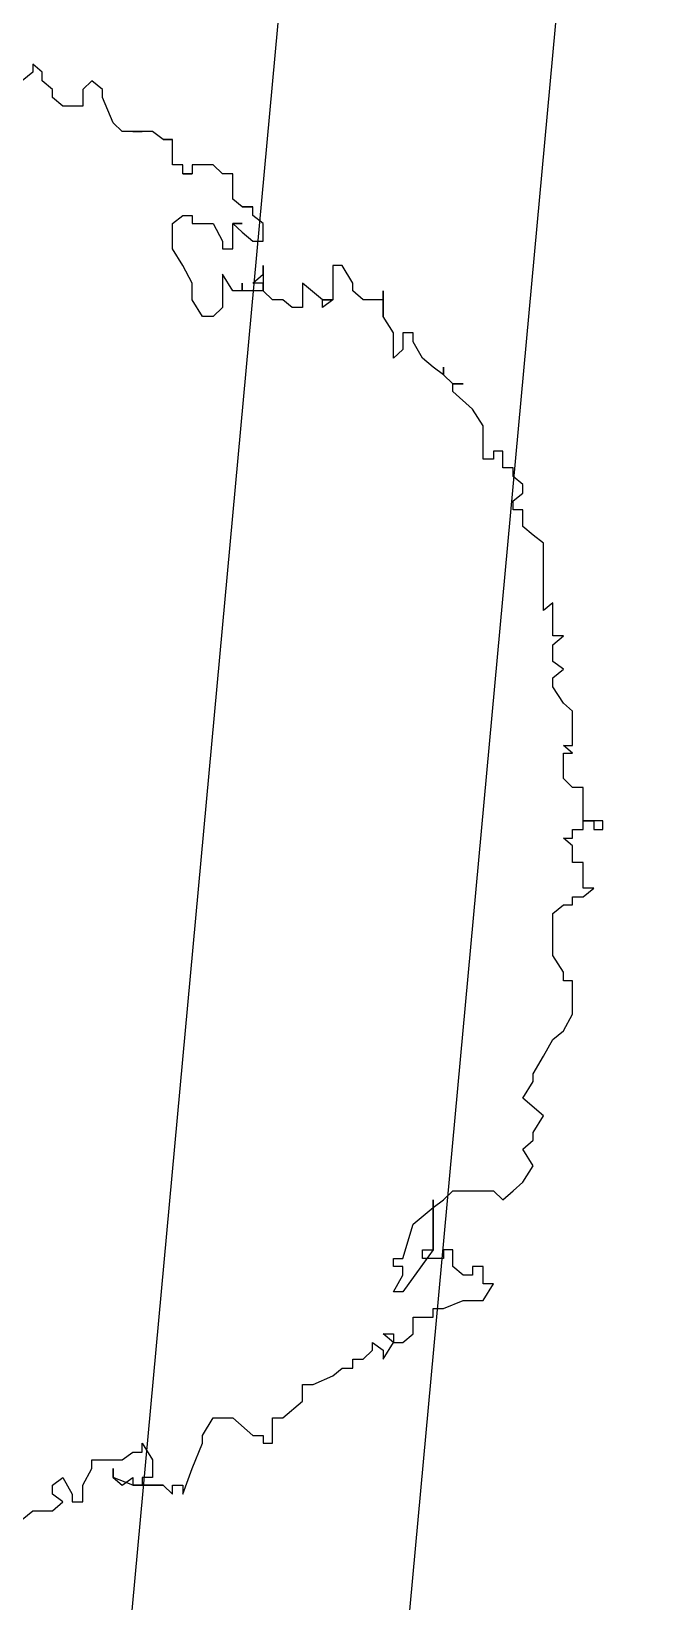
# Model space of a CAD drawing. Extents: x -30 to 1202, y 231 to 898.
# Drawn here: x 437.225 to 439.063, y 402.034 to 406.578 of the extents above; entities that cross this region are included whole.
import ezdxf

# ---------------------------------------------------------------- set-up
doc = ezdxf.new("R2010")
doc.units = 0
doc.header["$LTSCALE"] = 0.04
doc.layers.get('0').update_dxf_attribs({"linetype": 'CONTINUOUS'})
for name, color, linetype in [('CONTORXXNP----00', 255, 'CONTINUOUS'), ('PISO', 1, 'CONTINUOUS'), ('PISOS', 1, 'CONTINUOUS')]:
    doc.layers.add(name, color=color, linetype=linetype)
doc.styles.get("Standard").update_dxf_attribs({"font": 'romans.shx'})

# ---------------------------------------------------------------- blocks, each defined once
blk = doc.blocks.new('ARB3')
at = {"color": 0}
for p, q in [((0.0136, 0.4913), (0.0078, 0.4913)), ((0.0078, 0.4913), (0.0078, 0.4852)), ((0.0136, 0.4852), (0.0136, 0.4913)), ((0.0078, 0.4782), (-0.0142, 0.4782)), ((-0.0142, 0.4782), (-0.0142, 0.4713)), ((0.0078, 0.4852), (0.0078, 0.4782)), ((0.0078, 0.4782), (0.0078, 0.4852)), ((0.0078, 0.4852), (0.0136, 0.4852)), ((0.0078, 0.4852), (0.0136, 0.4852)), ((0.0136, 0.4782), (0.0078, 0.4782)), ((0.0136, 0.4713), (0.0136, 0.4782)), ((0.0523, 0.4782), (0.0355, 0.4782)), ((0.0355, 0.4782), (0.0355, 0.4713)), ((0.0581, 0.4782), (0.0523, 0.4852)), ((0.0523, 0.4852), (0.0523, 0.4782)), ((0.0581, 0.4713), (0.0581, 0.4782)), ((-0.0646, 0.4713), (-0.0698, 0.4652)), ((-0.042, 0.4713), (-0.0646, 0.4713)), ((-0.0368, 0.4713), (-0.042, 0.4652)), ((-0.042, 0.4652), (-0.042, 0.4713)), ((-0.0368, 0.4652), (-0.0368, 0.4713)), ((-0.0142, 0.4713), (-0.02, 0.4652)), ((0.0194, 0.4713), (0.0136, 0.4713)), ((0.0245, 0.4713), (0.0194, 0.4652)), ((0.0194, 0.4652), (0.0194, 0.4713)), ((0.0355, 0.4713), (0.0245, 0.4713)), ((0.0633, 0.4713), (0.0581, 0.4713)), ((0.0633, 0.4652), (0.0633, 0.4713)), ((0.1356, 0.4713), (0.1137, 0.4713)), ((0.1137, 0.4713), (0.1137, 0.4652)), ((0.1466, 0.4652), (0.1356, 0.4713)), ((-0.1143, 0.4583), (-0.1363, 0.4583)), ((-0.1363, 0.4583), (-0.1311, 0.4521)), ((-0.1085, 0.4583), (-0.1143, 0.4652)), ((-0.1143, 0.4652), (-0.1143, 0.4583)), ((-0.0975, 0.4583), (-0.1085, 0.4583)), ((-0.0924, 0.4652), (-0.0975, 0.4583)), ((-0.0866, 0.4583), (-0.0924, 0.4652)), ((-0.0807, 0.4583), (-0.0866, 0.4583)), ((-0.0698, 0.4652), (-0.0807, 0.4583)), ((-0.02, 0.4652), (-0.0368, 0.4652)), ((0.0691, 0.4583), (0.0633, 0.4652)), ((0.0969, 0.4583), (0.0691, 0.4583)), ((0.1079, 0.4652), (0.0969, 0.4583)), ((0.1137, 0.4652), (0.1079, 0.4652)), ((0.1524, 0.4583), (0.1466, 0.4652)), ((0.1634, 0.4521), (0.1524, 0.4583)), ((-0.1757, 0.4521), (-0.1809, 0.4452)), ((-0.1311, 0.4521), (-0.1757, 0.4521)), ((0.175, 0.4452), (0.1634, 0.4521)), ((0.2028, 0.4521), (0.1912, 0.4383)), ((0.2138, 0.4452), (0.2028, 0.4521)), ((-0.2144, 0.4383), (-0.2196, 0.4321)), ((-0.2086, 0.4383), (-0.2144, 0.4383)), ((-0.2035, 0.4321), (-0.2086, 0.4383)), ((-0.1867, 0.4383), (-0.1976, 0.4383)), ((-0.1976, 0.4383), (-0.1976, 0.4321)), ((-0.1809, 0.4452), (-0.1867, 0.4383)), ((0.1802, 0.4452), (0.175, 0.4452)), ((0.1912, 0.4383), (0.1802, 0.4452)), ((0.219, 0.4452), (0.2138, 0.4452)), ((0.2248, 0.4383), (0.219, 0.4452)), ((0.2358, 0.4452), (0.2248, 0.4383)), ((0.2467, 0.4383), (0.2358, 0.4452)), ((0.2525, 0.4321), (0.2467, 0.4383)), ((-0.2196, 0.4321), (-0.2254, 0.4321)), ((-0.2254, 0.4321), (-0.2254, 0.4252)), ((-0.1976, 0.4321), (-0.2035, 0.4321)), ((0.2584, 0.4252), (0.2525, 0.4321)), ((-0.2254, 0.4252), (-0.2364, 0.4252)), ((-0.2364, 0.4252), (-0.2364, 0.419)), ((-0.2364, 0.419), (-0.2312, 0.419)), ((-0.2312, 0.419), (-0.2312, 0.4121)), ((0.2525, 0.419), (0.2584, 0.4252)), ((0.2525, 0.3921), (0.2525, 0.419)), ((0.3249, 0.4121), (0.3139, 0.419)), ((0.3139, 0.419), (0.3139, 0.4121)), ((-0.2642, 0.4052), (-0.2758, 0.3921)), ((-0.2532, 0.4121), (-0.2642, 0.4052)), ((-0.2312, 0.4121), (-0.2532, 0.4121)), ((0.3139, 0.4121), (0.3023, 0.4121)), ((0.3023, 0.4121), (0.3023, 0.4052)), ((0.3023, 0.4052), (0.3081, 0.4052)), ((0.3081, 0.4052), (0.3081, 0.399)), ((0.3249, 0.399), (0.3249, 0.4121)), ((-0.281, 0.3921), (-0.281, 0.399)), ((-0.281, 0.399), (-0.281, 0.3921)), ((0.3081, 0.399), (0.3023, 0.3921)), ((0.3301, 0.386), (0.3249, 0.399)), ((-0.2868, 0.386), (-0.2919, 0.386)), ((-0.2919, 0.386), (-0.2868, 0.386)), ((-0.2868, 0.386), (-0.2919, 0.3791)), ((-0.281, 0.3921), (-0.2868, 0.386)), ((-0.2758, 0.3921), (-0.281, 0.3921)), ((0.2584, 0.386), (0.2525, 0.3921)), ((0.2635, 0.3791), (0.2584, 0.386)), ((0.3023, 0.3921), (0.2913, 0.3921)), ((0.2913, 0.3921), (0.2913, 0.386)), ((0.2913, 0.386), (0.2971, 0.386)), ((0.2971, 0.386), (0.2971, 0.3721)), ((0.3301, 0.3791), (0.3301, 0.386)), ((-0.2919, 0.3791), (-0.2978, 0.3721)), ((0.2913, 0.3791), (0.2584, 0.3791)), ((0.2584, 0.3791), (0.2913, 0.3791)), ((0.2745, 0.366), (0.2635, 0.3791)), ((0.2913, 0.3721), (0.2913, 0.3791)), ((0.2913, 0.3791), (0.3191, 0.3591)), ((0.3359, 0.3791), (0.3301, 0.3791)), ((0.3359, 0.366), (0.3359, 0.3791)), ((-0.3087, 0.366), (-0.3146, 0.366)), ((-0.3146, 0.366), (-0.3146, 0.3591)), ((-0.2978, 0.3721), (-0.3087, 0.366)), ((0.2971, 0.3591), (0.2745, 0.366)), ((0.2971, 0.3721), (0.2913, 0.3721)), ((0.3468, 0.366), (0.3359, 0.366)), ((0.3527, 0.3591), (0.3468, 0.366)), ((-0.3146, 0.3529), (-0.3255, 0.346)), ((-0.3146, 0.3591), (-0.3036, 0.3591)), ((-0.2978, 0.3529), (-0.3146, 0.3529)), ((-0.3036, 0.3591), (-0.2978, 0.3529)), ((0.2971, 0.3529), (0.2971, 0.3591)), ((0.3023, 0.3529), (0.2971, 0.3529)), ((0.3081, 0.3591), (0.3023, 0.3591)), ((0.3023, 0.3591), (0.3023, 0.3529)), ((0.3191, 0.3529), (0.3081, 0.3591)), ((0.3191, 0.3591), (0.3191, 0.3529)), ((0.3527, 0.3529), (0.3468, 0.346)), ((0.3468, 0.346), (0.3468, 0.3529)), ((0.3468, 0.3529), (0.3527, 0.3529)), ((0.3527, 0.3529), (0.3527, 0.3591)), ((0.3636, 0.346), (0.3527, 0.3529)), ((-0.3255, 0.346), (-0.3423, 0.346)), ((-0.3423, 0.346), (-0.3365, 0.346)), ((-0.3365, 0.346), (-0.3365, 0.3329)), ((0.3527, 0.3391), (0.3578, 0.346)), ((0.3578, 0.346), (0.3636, 0.346)), ((-0.3365, 0.3329), (-0.3423, 0.326)), ((0.3578, 0.3391), (0.3527, 0.3391)), ((0.3636, 0.3329), (0.3578, 0.3391)), ((0.3636, 0.326), (0.3636, 0.3329)), ((-0.3475, 0.326), (-0.3591, 0.3191)), ((-0.3423, 0.326), (-0.3475, 0.326)), ((0.3695, 0.326), (0.3636, 0.326)), ((0.3695, 0.3191), (0.3695, 0.326)), ((-0.3591, 0.3191), (-0.3591, 0.3129)), ((-0.3591, 0.3129), (-0.3365, 0.3129)), ((-0.3365, 0.3129), (-0.3365, 0.306)), ((-0.3365, 0.306), (-0.3365, 0.3129)), ((-0.3365, 0.3129), (-0.3313, 0.306)), ((0.3746, 0.3129), (0.3695, 0.3191)), ((0.3804, 0.2998), (0.3746, 0.3129)), ((-0.3365, 0.306), (-0.3475, 0.2929)), ((-0.3313, 0.306), (-0.3365, 0.306)), ((-0.3475, 0.2929), (-0.3313, 0.2929)), ((-0.3313, 0.2929), (-0.3313, 0.286)), ((0.3804, 0.2929), (0.3804, 0.2998)), ((0.3914, 0.2929), (0.3804, 0.2929)), ((0.4024, 0.2799), (0.3914, 0.2929)), ((-0.3313, 0.286), (-0.3365, 0.2799)), ((-0.3365, 0.2729), (-0.3423, 0.2668)), ((-0.3365, 0.2799), (-0.3365, 0.2729)), ((0.4024, 0.2729), (0.4024, 0.2799)), ((0.4192, 0.2729), (0.4024, 0.2729)), ((0.4192, 0.2668), (0.4192, 0.2729)), ((-0.3921, 0.2599), (-0.3979, 0.2599)), ((-0.3979, 0.2599), (-0.3979, 0.2529)), ((-0.3979, 0.2529), (-0.3979, 0.2599)), ((-0.3979, 0.2599), (-0.3979, 0.2529)), ((-0.3869, 0.2668), (-0.3921, 0.2599)), ((-0.3753, 0.2668), (-0.3869, 0.2668)), ((-0.3811, 0.2529), (-0.3753, 0.2599)), ((-0.3753, 0.2599), (-0.3753, 0.2668)), ((-0.3533, 0.2668), (-0.3591, 0.2668)), ((-0.3591, 0.2668), (-0.3423, 0.2668)), ((-0.3475, 0.2599), (-0.3533, 0.2668)), ((-0.3423, 0.2668), (-0.3475, 0.2668)), ((-0.3475, 0.2668), (-0.3475, 0.2599)), ((-0.3423, 0.2668), (-0.3423, 0.2529)), ((0.4024, 0.2468), (0.414, 0.2599)), ((0.414, 0.2599), (0.414, 0.2668)), ((0.414, 0.2668), (0.4192, 0.2668)), ((-0.3979, 0.2529), (-0.403, 0.2468)), ((-0.3869, 0.2468), (-0.3869, 0.2529)), ((-0.3869, 0.2529), (-0.3869, 0.2468)), ((-0.3869, 0.2468), (-0.3811, 0.2529)), ((-0.3423, 0.2529), (-0.3475, 0.2529)), ((-0.3475, 0.2529), (-0.3423, 0.2529)), ((-0.3423, 0.2529), (-0.3423, 0.2468)), ((-0.4198, 0.2399), (-0.4256, 0.2337)), ((-0.403, 0.2468), (-0.4198, 0.2468)), ((-0.4198, 0.2468), (-0.4198, 0.2399)), ((-0.3701, 0.2468), (-0.3869, 0.2468)), ((-0.3869, 0.2337), (-0.3753, 0.2399)), ((-0.3753, 0.2399), (-0.3701, 0.2399)), ((-0.3701, 0.2399), (-0.3701, 0.2468)), ((-0.3423, 0.2468), (-0.3533, 0.2399)), ((-0.3533, 0.2399), (-0.3313, 0.2399)), ((-0.3313, 0.2399), (-0.3255, 0.2337)), ((0.4024, 0.2337), (0.4024, 0.2468)), ((-0.4256, 0.2337), (-0.4256, 0.2199)), ((-0.3869, 0.2199), (-0.3869, 0.2337)), ((-0.3255, 0.2337), (-0.3255, 0.2268)), ((0.414, 0.2268), (0.4024, 0.2337)), ((-0.4256, 0.2199), (-0.4198, 0.2199)), ((-0.4198, 0.2199), (-0.4198, 0.2137)), ((-0.4198, 0.2137), (-0.4198, 0.2199)), ((-0.4198, 0.2199), (-0.4198, 0.2137)), ((-0.3921, 0.2137), (-0.3921, 0.2199)), ((-0.3921, 0.2199), (-0.3869, 0.2199)), ((-0.3475, 0.2199), (-0.3591, 0.2137)), ((-0.3365, 0.2199), (-0.3475, 0.2199)), ((-0.3255, 0.2268), (-0.3365, 0.2199)), ((0.4192, 0.2268), (0.414, 0.2268)), ((0.436, 0.2199), (0.4192, 0.2268)), ((0.4528, 0.2137), (0.436, 0.2199)), ((-0.4198, 0.2137), (-0.4256, 0.2137)), ((-0.4256, 0.2137), (-0.4256, 0.2068)), ((-0.3869, 0.2068), (-0.3921, 0.2137)), ((-0.3591, 0.2137), (-0.3701, 0.2068)), ((0.447, 0.2068), (0.447, 0.2137)), ((0.447, 0.2137), (0.4528, 0.2137)), ((-0.4424, 0.2007), (-0.4476, 0.1937)), ((-0.4256, 0.2068), (-0.4424, 0.2068)), ((-0.4424, 0.2068), (-0.4424, 0.2007)), ((-0.4424, 0.2007), (-0.4424, 0.2068)), ((-0.4424, 0.2068), (-0.4424, 0.2007)), ((-0.3701, 0.2068), (-0.3869, 0.2068)), ((0.447, 0.2007), (0.4528, 0.2068)), ((0.4528, 0.2068), (0.447, 0.2068)), ((0.447, 0.1807), (0.447, 0.2007)), ((-0.4476, 0.1937), (-0.4476, 0.1807)), ((-0.4476, 0.1807), (-0.4476, 0.1868)), ((-0.4476, 0.1868), (-0.4476, 0.1737)), ((0.4192, 0.1868), (0.4302, 0.1937)), ((0.425, 0.1868), (0.4192, 0.1868)), ((0.425, 0.1807), (0.425, 0.1868)), ((0.4302, 0.1937), (0.4418, 0.1937)), ((0.4418, 0.1937), (0.4418, 0.1868)), ((0.4418, 0.1868), (0.447, 0.1868)), ((0.447, 0.1868), (0.447, 0.1807)), ((0.4302, 0.1737), (0.425, 0.1807)), ((0.447, 0.1807), (0.4418, 0.1676)), ((0.447, 0.1737), (0.4418, 0.1807)), ((0.4418, 0.1807), (0.447, 0.1807)), ((-0.4534, 0.1676), (-0.4702, 0.1607)), ((-0.4476, 0.1737), (-0.4534, 0.1676)), ((0.4302, 0.1537), (0.4302, 0.1737)), ((0.4418, 0.1676), (0.436, 0.1676)), ((0.436, 0.1676), (0.4418, 0.1676)), ((0.4418, 0.1676), (0.447, 0.1737)), ((-0.4754, 0.1607), (-0.4812, 0.1537)), ((-0.4702, 0.1607), (-0.4754, 0.1607)), ((-0.4812, 0.1537), (-0.4754, 0.1476)), ((-0.4754, 0.1476), (-0.4644, 0.1476)), ((-0.4644, 0.1476), (-0.4644, 0.1345)), ((0.436, 0.1537), (0.4302, 0.1537)), ((0.447, 0.1476), (0.436, 0.1537)), ((0.4579, 0.1476), (0.447, 0.1476)), ((0.4579, 0.1407), (0.4579, 0.1476)), ((0.4418, 0.1345), (0.4528, 0.1407)), ((0.4528, 0.1407), (0.4579, 0.1407)), ((-0.4754, 0.1276), (-0.4812, 0.1207)), ((-0.4702, 0.1276), (-0.4754, 0.1276)), ((-0.4644, 0.1345), (-0.4702, 0.1276)), ((0.447, 0.1276), (0.4418, 0.1345)), ((0.4528, 0.1276), (0.447, 0.1276)), ((0.4579, 0.1345), (0.4528, 0.1276)), ((0.4638, 0.1276), (0.4579, 0.1345)), ((0.4638, 0.1145), (0.4638, 0.1276)), ((-0.487, 0.1207), (-0.4922, 0.1145)), ((-0.4922, 0.1145), (-0.487, 0.1145)), ((-0.4812, 0.1207), (-0.487, 0.1207)), ((-0.487, 0.1145), (-0.4812, 0.1076)), ((0.4696, 0.1076), (0.4638, 0.1145))]:
    blk.add_line(p, q, dxfattribs=at)
at = {"layer": 'CONTORXXNP----00'}
for p, q in [((-0.0142, 0.4782), (-0.0142, 0.4713)), ((0.0078, 0.4782), (-0.0142, 0.4782)), ((0.0136, 0.4782), (0.0078, 0.4782)), ((0.0136, 0.4713), (0.0136, 0.4782)), ((0.0355, 0.4782), (0.0355, 0.4713)), ((0.0523, 0.4782), (0.0355, 0.4782)), ((0.0523, 0.4852), (0.0523, 0.4782)), ((0.0581, 0.4782), (0.0523, 0.4852)), ((0.0581, 0.4713), (0.0581, 0.4782)), ((-0.0646, 0.4713), (-0.0698, 0.4652)), ((-0.042, 0.4713), (-0.0646, 0.4713)), ((-0.042, 0.4652), (-0.042, 0.4713)), ((-0.0368, 0.4713), (-0.042, 0.4652)), ((-0.0368, 0.4652), (-0.0368, 0.4713)), ((-0.0142, 0.4713), (-0.02, 0.4652)), ((0.0194, 0.4713), (0.0136, 0.4713)), ((0.0194, 0.4652), (0.0194, 0.4713)), ((0.0245, 0.4713), (0.0194, 0.4652)), ((0.0355, 0.4713), (0.0245, 0.4713)), ((0.0633, 0.4713), (0.0581, 0.4713)), ((0.0633, 0.4652), (0.0633, 0.4713)), ((0.1137, 0.4713), (0.1137, 0.4652)), ((0.1356, 0.4713), (0.1137, 0.4713)), ((0.1466, 0.4652), (0.1356, 0.4713)), ((-0.1363, 0.4583), (-0.1311, 0.4521)), ((-0.1143, 0.4583), (-0.1363, 0.4583)), ((-0.1143, 0.4652), (-0.1143, 0.4583)), ((-0.1085, 0.4583), (-0.1143, 0.4652)), ((-0.0975, 0.4583), (-0.1085, 0.4583)), ((-0.0924, 0.4652), (-0.0975, 0.4583)), ((-0.0866, 0.4583), (-0.0924, 0.4652)), ((-0.0807, 0.4583), (-0.0866, 0.4583)), ((-0.0698, 0.4652), (-0.0807, 0.4583)), ((-0.02, 0.4652), (-0.0368, 0.4652)), ((0.0691, 0.4583), (0.0633, 0.4652)), ((0.0969, 0.4583), (0.0691, 0.4583)), ((0.1079, 0.4652), (0.0969, 0.4583)), ((0.1137, 0.4652), (0.1079, 0.4652)), ((0.1524, 0.4583), (0.1466, 0.4652)), ((0.1634, 0.4521), (0.1524, 0.4583)), ((-0.1757, 0.4521), (-0.1809, 0.4452)), ((-0.1311, 0.4521), (-0.1757, 0.4521)), ((0.175, 0.4452), (0.1634, 0.4521)), ((0.2028, 0.4521), (0.1912, 0.4383)), ((0.2138, 0.4452), (0.2028, 0.4521)), ((-0.2144, 0.4383), (-0.2196, 0.4321)), ((-0.2086, 0.4383), (-0.2144, 0.4383)), ((-0.2035, 0.4321), (-0.2086, 0.4383)), ((-0.1976, 0.4383), (-0.1976, 0.4321)), ((-0.1867, 0.4383), (-0.1976, 0.4383)), ((-0.1809, 0.4452), (-0.1867, 0.4383)), ((0.1802, 0.4452), (0.175, 0.4452)), ((0.1912, 0.4383), (0.1802, 0.4452)), ((0.219, 0.4452), (0.2138, 0.4452)), ((0.2248, 0.4383), (0.219, 0.4452)), ((0.2358, 0.4452), (0.2248, 0.4383)), ((0.2467, 0.4383), (0.2358, 0.4452)), ((0.2525, 0.4321), (0.2467, 0.4383)), ((-0.2254, 0.4321), (-0.2254, 0.4252)), ((-0.2196, 0.4321), (-0.2254, 0.4321)), ((-0.1976, 0.4321), (-0.2035, 0.4321)), ((0.2584, 0.4252), (0.2525, 0.4321)), ((-0.2364, 0.4252), (-0.2364, 0.419)), ((-0.2254, 0.4252), (-0.2364, 0.4252)), ((-0.2364, 0.419), (-0.2312, 0.419)), ((-0.2312, 0.419), (-0.2312, 0.4121)), ((0.2525, 0.419), (0.2584, 0.4252)), ((0.2525, 0.3921), (0.2525, 0.419)), ((0.3139, 0.419), (0.3139, 0.4121)), ((0.3249, 0.4121), (0.3139, 0.419)), ((-0.2642, 0.4052), (-0.2758, 0.3921)), ((-0.2532, 0.4121), (-0.2642, 0.4052)), ((-0.2312, 0.4121), (-0.2532, 0.4121)), ((0.3023, 0.4121), (0.3023, 0.4052)), ((0.3139, 0.4121), (0.3023, 0.4121)), ((0.3023, 0.4052), (0.3081, 0.4052)), ((0.3081, 0.4052), (0.3081, 0.399)), ((0.3249, 0.399), (0.3249, 0.4121)), ((0.3081, 0.399), (0.3023, 0.3921)), ((0.3301, 0.386), (0.3249, 0.399)), ((-0.2868, 0.386), (-0.2919, 0.3791)), ((-0.281, 0.3921), (-0.2868, 0.386)), ((-0.2758, 0.3921), (-0.281, 0.3921)), ((0.2584, 0.386), (0.2525, 0.3921)), ((0.2635, 0.3791), (0.2584, 0.386)), ((0.2913, 0.3921), (0.2913, 0.386)), ((0.3023, 0.3921), (0.2913, 0.3921)), ((0.2913, 0.386), (0.2971, 0.386)), ((0.2971, 0.386), (0.2971, 0.3749)), ((0.3301, 0.3791), (0.3301, 0.386)), ((-0.2919, 0.3791), (-0.2978, 0.3721)), ((0.2745, 0.366), (0.2635, 0.3791)), ((0.2971, 0.3749), (0.3191, 0.3591)), ((0.3359, 0.3791), (0.3301, 0.3791)), ((0.3359, 0.366), (0.3359, 0.3791)), ((-0.3146, 0.366), (-0.3146, 0.3591)), ((-0.3087, 0.366), (-0.3146, 0.366)), ((-0.2978, 0.3721), (-0.3087, 0.366)), ((0.2971, 0.3591), (0.2745, 0.366)), ((0.3468, 0.366), (0.3359, 0.366)), ((0.3527, 0.3591), (0.3468, 0.366)), ((-0.3146, 0.3529), (-0.3255, 0.346)), ((-0.3146, 0.3591), (-0.3036, 0.3591)), ((-0.2978, 0.3529), (-0.3146, 0.3529)), ((-0.3036, 0.3591), (-0.2978, 0.3529)), ((0.2971, 0.3529), (0.2971, 0.3591)), ((0.3023, 0.3529), (0.2971, 0.3529)), ((0.3023, 0.3591), (0.3023, 0.3529)), ((0.3081, 0.3591), (0.3023, 0.3591)), ((0.3191, 0.3529), (0.3081, 0.3591)), ((0.3191, 0.3591), (0.3191, 0.3529)), ((0.3527, 0.3529), (0.3527, 0.3591)), ((0.3636, 0.346), (0.3527, 0.3529)), ((-0.3365, 0.346), (-0.3255, 0.346)), ((-0.3365, 0.346), (-0.3365, 0.3329)), ((0.3527, 0.3391), (0.3578, 0.346)), ((0.3578, 0.346), (0.3636, 0.346)), ((-0.3365, 0.3329), (-0.3423, 0.326)), ((0.3578, 0.3391), (0.3527, 0.3391)), ((0.3636, 0.3329), (0.3578, 0.3391)), ((0.3636, 0.326), (0.3636, 0.3329)), ((-0.3475, 0.326), (-0.3591, 0.3191)), ((-0.3423, 0.326), (-0.3475, 0.326)), ((0.3695, 0.326), (0.3636, 0.326)), ((0.3695, 0.3191), (0.3695, 0.326)), ((-0.3591, 0.3191), (-0.3591, 0.3129)), ((-0.3591, 0.3129), (-0.3365, 0.3129)), ((-0.3365, 0.306), (-0.3365, 0.3129)), ((-0.3365, 0.3129), (-0.3365, 0.306)), ((0.3746, 0.3129), (0.3695, 0.3191)), ((0.3804, 0.2998), (0.3746, 0.3129)), ((-0.3365, 0.306), (-0.3475, 0.2929)), ((-0.3475, 0.2929), (-0.3313, 0.2929)), ((-0.3313, 0.2929), (-0.3313, 0.286)), ((0.3804, 0.2929), (0.3804, 0.2998)), ((0.3914, 0.2929), (0.3804, 0.2929)), ((0.4024, 0.2799), (0.3914, 0.2929)), ((-0.3313, 0.286), (-0.3365, 0.2799)), ((-0.3365, 0.2729), (-0.3423, 0.2668)), ((-0.3365, 0.2799), (-0.3365, 0.2729)), ((0.4024, 0.2729), (0.4024, 0.2799)), ((0.4192, 0.2729), (0.4024, 0.2729)), ((0.4192, 0.2668), (0.4192, 0.2729)), ((-0.3979, 0.2599), (-0.3979, 0.2529)), ((-0.3979, 0.2529), (-0.3979, 0.2599)), ((-0.3979, 0.2599), (-0.3979, 0.2529)), ((-0.3921, 0.2599), (-0.3979, 0.2599)), ((-0.3869, 0.2668), (-0.3921, 0.2599)), ((-0.3753, 0.2668), (-0.3869, 0.2668)), ((-0.3811, 0.2529), (-0.3753, 0.2599)), ((-0.3753, 0.2599), (-0.3753, 0.2668)), ((-0.3423, 0.2668), (-0.3423, 0.2529)), ((0.4024, 0.2468), (0.414, 0.2599)), ((0.414, 0.2668), (0.4192, 0.2668)), ((0.414, 0.2599), (0.414, 0.2668)), ((-0.3979, 0.2529), (-0.403, 0.2468)), ((-0.3869, 0.2468), (-0.3811, 0.2529)), ((-0.3423, 0.2529), (-0.3423, 0.2468)), ((-0.4198, 0.2399), (-0.4256, 0.2337)), ((-0.4198, 0.2468), (-0.4198, 0.2399)), ((-0.403, 0.2468), (-0.4198, 0.2468)), ((-0.3701, 0.2468), (-0.3869, 0.2468)), ((-0.3869, 0.2337), (-0.3753, 0.2399)), ((-0.3753, 0.2399), (-0.3701, 0.2399)), ((-0.3701, 0.2399), (-0.3701, 0.2468)), ((-0.3423, 0.2468), (-0.3533, 0.2399)), ((-0.3533, 0.2399), (-0.3313, 0.2399)), ((-0.3313, 0.2399), (-0.3255, 0.2337)), ((0.4024, 0.2337), (0.4024, 0.2468)), ((-0.4256, 0.2337), (-0.4256, 0.2199)), ((-0.3869, 0.2199), (-0.3869, 0.2337)), ((-0.3255, 0.2337), (-0.3255, 0.2268)), ((0.414, 0.2268), (0.4024, 0.2337)), ((-0.4256, 0.2199), (-0.4198, 0.2199)), ((-0.4198, 0.2199), (-0.4198, 0.2137)), ((-0.4198, 0.2137), (-0.4198, 0.2199)), ((-0.4198, 0.2199), (-0.4198, 0.2137)), ((-0.3921, 0.2199), (-0.3869, 0.2199)), ((-0.3921, 0.2137), (-0.3921, 0.2199)), ((-0.3475, 0.2199), (-0.3591, 0.2137)), ((-0.3365, 0.2199), (-0.3475, 0.2199)), ((-0.3255, 0.2268), (-0.3365, 0.2199)), ((0.4192, 0.2268), (0.414, 0.2268)), ((0.436, 0.2199), (0.4192, 0.2268)), ((0.4528, 0.2137), (0.436, 0.2199)), ((-0.4256, 0.2137), (-0.4256, 0.2068)), ((-0.4198, 0.2137), (-0.4256, 0.2137)), ((-0.3869, 0.2068), (-0.3921, 0.2137)), ((-0.3591, 0.2137), (-0.3701, 0.2068)), ((0.447, 0.2137), (0.4528, 0.2137)), ((0.447, 0.2068), (0.447, 0.2137)), ((-0.4424, 0.2007), (-0.4476, 0.1937)), ((-0.4424, 0.2068), (-0.4424, 0.2007)), ((-0.4424, 0.2007), (-0.4424, 0.2068)), ((-0.4424, 0.2068), (-0.4424, 0.2007)), ((-0.4256, 0.2068), (-0.4424, 0.2068)), ((-0.3701, 0.2068), (-0.3869, 0.2068)), ((0.4528, 0.2068), (0.447, 0.2068)), ((0.447, 0.2007), (0.4528, 0.2068)), ((0.447, 0.2007), (0.447, 0.1868)), ((-0.4476, 0.1937), (-0.4476, 0.1807)), ((-0.4476, 0.1868), (-0.4476, 0.1737)), ((-0.4476, 0.1807), (-0.4476, 0.1868)), ((0.4192, 0.1868), (0.4302, 0.1937)), ((0.425, 0.1868), (0.4192, 0.1868)), ((0.425, 0.1807), (0.425, 0.1868)), ((0.4302, 0.1937), (0.4418, 0.1937)), ((0.4418, 0.1937), (0.4418, 0.1868)), ((0.4418, 0.1868), (0.447, 0.1868)), ((0.4302, 0.1737), (0.425, 0.1807)), ((-0.4534, 0.1676), (-0.4702, 0.1607)), ((-0.4476, 0.1737), (-0.4534, 0.1676)), ((0.4302, 0.1537), (0.4302, 0.1737)), ((-0.4754, 0.1607), (-0.4812, 0.1537)), ((-0.4702, 0.1607), (-0.4754, 0.1607)), ((-0.4812, 0.1537), (-0.4754, 0.1476)), ((-0.4754, 0.1476), (-0.4644, 0.1476)), ((-0.4644, 0.1476), (-0.4644, 0.1345)), ((0.436, 0.1537), (0.4302, 0.1537)), ((0.447, 0.1476), (0.436, 0.1537)), ((0.4579, 0.1476), (0.447, 0.1476)), ((0.4579, 0.1407), (0.4579, 0.1476)), ((0.4418, 0.1345), (0.4528, 0.1407)), ((0.4528, 0.1407), (0.4579, 0.1407)), ((-0.4754, 0.1276), (-0.4812, 0.1207)), ((-0.4702, 0.1276), (-0.4754, 0.1276)), ((-0.4644, 0.1345), (-0.4702, 0.1276)), ((0.447, 0.1276), (0.4418, 0.1345)), ((0.4528, 0.1276), (0.447, 0.1276)), ((0.4579, 0.1345), (0.4528, 0.1276)), ((0.4638, 0.1276), (0.4579, 0.1345)), ((0.4638, 0.1145), (0.4638, 0.1276)), ((-0.487, 0.1207), (-0.4922, 0.1145)), ((-0.4922, 0.1145), (-0.487, 0.1145)), ((-0.4812, 0.1207), (-0.487, 0.1207)), ((-0.487, 0.1145), (-0.4812, 0.1076)), ((0.4696, 0.1076), (0.4638, 0.1145))]:
    blk.add_line(p, q, dxfattribs=at)
at = {"flags": 11}
blk.add_attdef('CENTROIDE', (-0.1114, -0.0329), '', height=0.0504, dxfattribs=at)

msp = doc.modelspace()

# ---------------------------------------------------------------- linework, layer by layer
at = {"layer": 'PISOS'}
for p, q in [((439.8102, 426.9683), (433.8725, 362.3766)), ((440.6069, 426.8951), (434.6759, 362.3766))]:
    msp.add_line(p, q, dxfattribs=at)

# ---------------------------------------------------------------- block references
at = {"layer": 'PISO', "xscale": 4.378945669778627, "yscale": 4.378945669778627, "zscale": 4.378945669778627, "rotation": 270}
msp.add_blockref('ARB3', (436.7272, 404.3278), dxfattribs=at)

doc.saveas('drawing.dxf')
